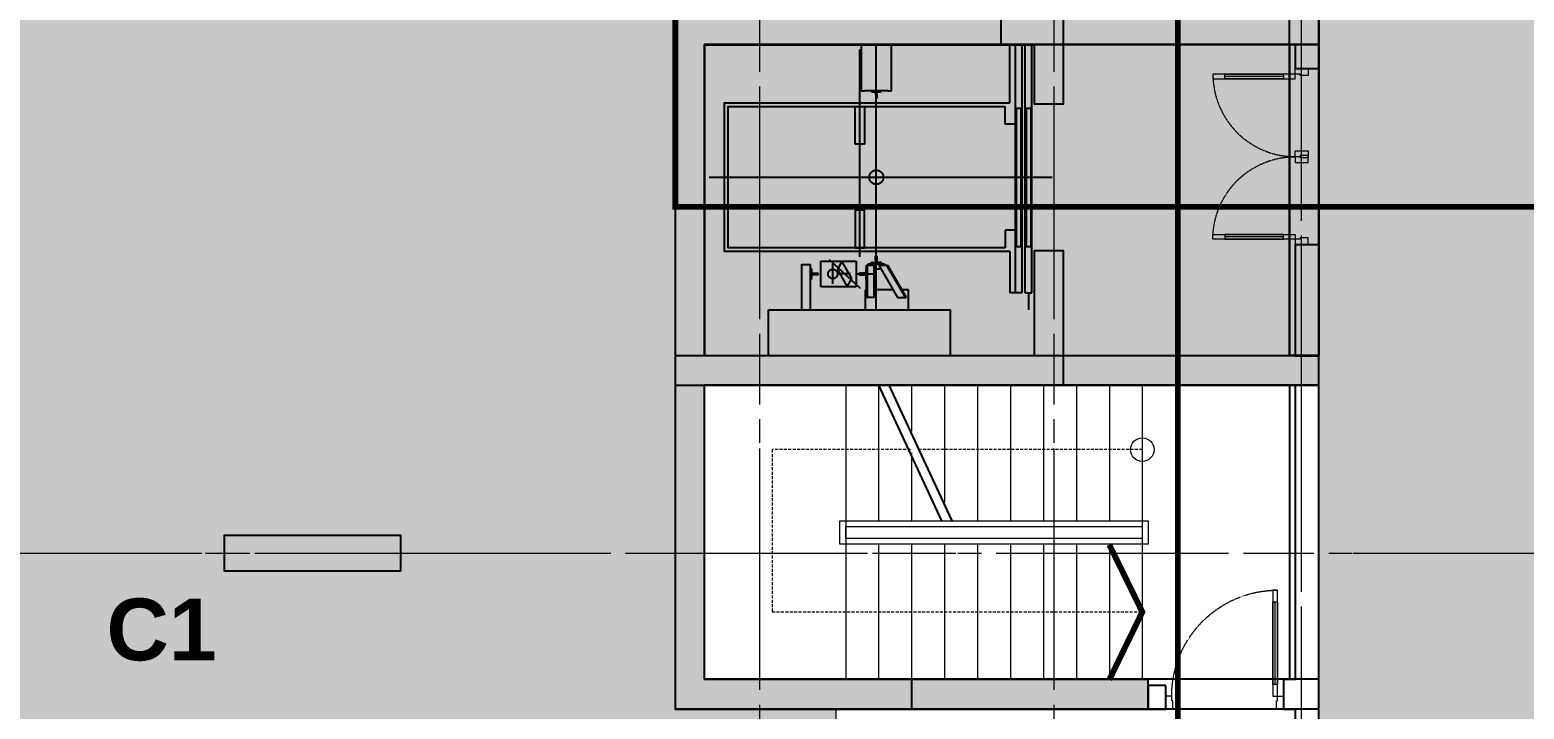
# Model space of a CAD drawing. Header units: millimetres. Extents: x -100356 to 314685, y 446 to 1273965.
# Drawn here: x 57989 to 70685, y 607181 to 612948 of the extents above; entities that cross this region are included whole.
import ezdxf
from ezdxf.xclip import XClip

# ---------------------------------------------------------------- set-up
doc = ezdxf.new("R2010")
doc.units = ezdxf.units.MM
doc.header["$XCLIPFRAME"] = 2
for name, pattern in [('20180221 BF$0$Core - tb$0$HIDDEN', [0.375, 0.25, -0.125]), ('CENTER', [2, 1.25, -0.25, 0.25, -0.25]), ('CENTER2', [28.574999999999996, 19.05, -3.174999999999999, 3.174999999999999, -3.174999999999999]), ('Core - tb$0$HIDDEN', [0.375, 0.25, -0.125]), ('gf$0$CENTER2', [28.574999999999996, 19.05, -3.174999999999999, 3.174999999999999, -3.174999999999999]), ('gf$0$Kume - Grid Line', [10.5, 5.999999999999999, -1.25, 2, -1.25]), ('HIDDEN', [0.375, 0.25, -0.125]), ('Kume - Grid Line', [10.5, 5.999999999999999, -1.25, 2, -1.25])]:
    doc.linetypes.add(name, pattern=pattern)
for name, color, linetype, lineweight in [('20180330-Ascent Plaza-TP-Ban ve so bo$0$KÍNH', 150, 'Continuous', 9), ('@ color hatch', 7, 'Continuous', 13), ('A-_ANOT----_D', 7, 'Continuous', 5), ('A.Axis', 251, 'CENTER2', 13), ('A.Concrete', 7, 'Continuous', 25), ('A1 - dp$0$TUONG 2', 2, 'Continuous', 25), ('Core - tb$0$1-thaythuong', 9, 'Continuous', 13), ('Core - tb$0$A.Concrete', 7, 'Continuous', 25), ('Core - tb$0$A.Thin', 8, 'Continuous', 13), ('Core - tb$0$A.Wall', 2, 'Continuous', 25), ('Core - tb$0$CUA', 5, 'Continuous', 9), ('Core - tb$0$Hatch-wall', 251, 'Continuous', 5), ('Core - tb$0$net bao', 254, 'Continuous', 13), ('Core - tb$0$TUONG 2', 2, 'Continuous', 25), ('gf$0$A.Axis', 251, 'gf$0$CENTER2', 13), ('Hatch-wall', 251, 'Continuous', 5), ('LC.HA', 250, 'Continuous', 9), ('LGI', 250, 'CENTER', 9), ('luoicot', 30, 'Continuous', 13), ('setback', 1, 'Continuous', 13), ('TEXT', 6, 'Continuous', 20), ('Text 35', 250, 'Continuous', 15), ('TXT', 1, 'Continuous', 25)]:
    doc.layers.add(name, color=color, linetype=linetype, lineweight=lineweight)
doc.layers.add('Core - tb$0$CT3 MBT 11-31$0$Nqh-ME-01', color=8, linetype='Continuous')
doc.layers.add('STR', color=7, linetype='Continuous')
doc.styles.add('ARIAL', font='Font - TrueType - Arial Bold.ttf')

# ---------------------------------------------------------------- blocks, each defined once
blk = doc.blocks.new('X-GRID')
at = {"layer": 'LGI', "ltscale": 1500}
for p, q in [((-36549.99921768496, -7272.626217615769), (-36549.99921768473, 49990.6718393456)), ((-34449.99921768473, 49486.83894699798), (-34449.99921768496, -7272.626217615776)), ((-31949.99999999988, 49486.83894699797), (-31950.00000000012, -7272.626217615774)), ((5008.778208642208, 24500.00148243189), (-57318.59826279094, 24500.00148243203))]:
    blk.add_line(p, q, dxfattribs=at)
blk = doc.blocks.new('A$C60262ED2')
at = {"layer": 'LC.HA'}
h = blk.add_hatch(color=256, dxfattribs=at)
h.dxf.hatch_style = 1
h.paths.add_polyline_path([(44108.77889494912, 31553.9092043686), (44108.77889494912, 32053.9092043686), (43858.77889494912, 32053.9092043686), (43858.77889494912, 31553.9092043686), (41658.77889494912, 31553.9092043686), (41658.77889494912, 40134.01338329143), (43858.77889494912, 40134.01338329143), (43858.77889494912, 39633.91810745205), (44108.77889494912, 39633.91810745205), (44108.77889494912, 40384.01338329143), (41408.77889494912, 40384.01338329143), (41408.77889494912, 31553.9092043686), (38638.77888527984, 31553.9092043686), (38638.77888527984, 25662.73441454821), (40648.50329695537, 25662.73441454821), (40648.50329695537, 25912.73441454821), (38888.77888527984, 25912.73441454821), (38888.77888527984, 28412.73441454821), (44108.77889494918, 28412.73441454821), (44108.77889494912, 28662.73441454821), (38888.77888527984, 28662.73441454821), (38888.77888527984, 31303.9092043686), (44108.77889494912, 31303.9092043686)])
h.paths.add_polyline_path([(44108.77889494912, 38633.91810745205), (43858.77889494912, 38633.91810745205), (43858.77889494912, 37433.91810745205), (44108.77889494912, 37433.91810745205)], flags=17)
h.paths.add_polyline_path([(44108.77889494912, 36443.9158816812), (43858.77889494912, 36443.9158816812), (43858.77889494912, 35243.9158816812), (44108.77889494912, 35243.9158816812)], flags=17)
h.paths.add_polyline_path([(44108.77889494912, 34253.91365591035), (43858.77889494912, 34253.91365591035), (43858.77889494912, 33053.91365591035), (44108.77889494912, 33053.91365591035)], flags=17)
h.paths.add_polyline_path([(39608.77889494912, 33603.90920436854), (39358.77855592844, 33603.90920436854), (39358.77855592844, 31553.9092043686), (39608.77889494912, 31553.9092043686)], flags=17)
h = blk.add_hatch(color=256, dxfattribs=at)
h.dxf.hatch_style = 1
h.paths.add_polyline_path([(36308.77855592838, 26834.01041213423), (36308.77855592838, 27134.01041213423), (34808.77855592838, 27134.01041213423), (34808.77855592838, 26834.01041213423)])
at = {"layer": 'STR', "ltscale": 1000, "elevation": 6.706806565628017e-05}
for points in [[(44108.77889494918, 25662.73441454821), (44108.77889494912, 31553.9092043686), (44108.77889494912, 40384.01338329143), (41408.77889494912, 40384.01338329143), (41408.77889494912, 31553.9092043686), (38638.77888527984, 31553.9092043686), (38638.77888527984, 25662.73441454821)], [(36308.77855592838, 26834.01041213423), (36308.77855592838, 27134.01041213423), (34808.77855592838, 27134.01041213423), (34808.77855592838, 26834.01041213423)]]:
    blk.add_lwpolyline(points, close=True, dxfattribs=at)
at = {"layer": 'STR', "ltscale": 1000}
for points, elevation in [([(44108.77889494918, 31303.9092043686), (38888.77888527984, 31303.9092043686), (38888.77888527984, 28662.73441454821), (44108.77889494918, 28662.73441454821)], 6.706806565628017e-05), ([(44108.77889494918, 25912.73441454821), (38888.77888527984, 25912.73441454821), (38888.77888527984, 28412.73441454821), (44108.77889494918, 28412.73441454821)], 6.706806565628017e-05), ([(40648.50329695537, 25909.19289677648), (40648.50329695537, 25662.73441454821)], 6.577203153575353e-05)]:
    blk.add_lwpolyline(points, dxfattribs=dict(at, elevation=elevation))
at = {"layer": 'STR', "elevation": 6.706806565628017e-05}
for points in [[(43858.77889494918, 31303.9092043686), (43858.77889494918, 28662.73441454821)], [(43858.77889494918, 28412.73441454821), (43858.77889494918, 25912.73441454821)]]:
    blk.add_lwpolyline(points, dxfattribs=at)
at = {"rotation": 180}
blk.add_blockref('X-GRID', (7408.778555928438, 51484.01189456624, 6.706806565628017e-05), dxfattribs=at)
at = {"layer": 'Text 35', "ltscale": 1000, "style": 'ARIAL'}
blk.add_text('C1', height=525, dxfattribs=at).set_placement((33808.16070422449, 26073.52944165957, 6.706806565628017e-05))
blk = doc.blocks.new('column')
at = {"layer": 'luoicot', "ltscale": 0.5}
blk.add_blockref('A$C60262ED2', (-47108.64113252342, -40383.94843114301, -6.68157683473537e-05), dxfattribs=at)
blk = doc.blocks.new('grid tower')
at = {"layer": 'A.Axis', "linetype": 'Kume - Grid Line', "lineweight": 9, "ltscale": 100}
for p, q in [((5849.799126981408, -18372.69118757342), (5849.799126981641, 38890.60686938796)), ((7949.799126981641, 38386.77397704031), (7949.799126981408, -18372.69118757342)), ((10449.79834466649, 38386.77397704031), (10449.79834466625, -18372.69118757342)), ((48341.18399926659, 13399.9365124742), (-14918.79991812457, 13399.93651247438))]:
    blk.add_line(p, q, dxfattribs=at)
blk = doc.blocks.new('*U199')
blk.add_line((-69.99999999998545, 100.0000000000102), (-69.99999999992974, 600.0000000000099))
for points in [[(-50, 7.247105567948416e-12), (-49.9999999999154, 700.0000000000072), (-89.99999999991542, 700.0000000000126), (-90, 1.304194785136412e-11)], [(-49.99999999998568, 100.0000000000073), (-89.99999999998545, 100.0000000000131), (-89.99999999992974, 600.0000000000128), (-49.99999999992972, 600.0000000000069)], [(-800.0000000000158, -109.9999999999006), (-740.0000000000158, -109.9999999999093), (-740.0000000000056, -39.9999999999093), (-750.0000000000056, -39.99999999990785), (-749.9999999999999, 9.215571821382671e-11), (-799.9999999999999, 9.943124549120556e-11)], [(-1.591615728102624e-11, -110), (-60.00000000001592, -109.9999999999913), (-60.00000000000568, -39.9999999999913), (-50.00000000000568, -39.99999999999276), (-50, 7.247105567948416e-12), (0, 0)]]:
    blk.add_lwpolyline(points, close=True)
at = {"linetype": 'Core - tb$0$HIDDEN'}
blk.add_arc((-50, 7.247105567948416e-12), 699.9999999999999, 89.99999999998705, 179.9999999999917, dxfattribs=at)
blk = doc.blocks.new('Core - tb$0$CT3 MBT 11-31$0$TM1500')
at = {"layer": 'Core - tb$0$CT3 MBT 11-31$0$Nqh-ME-01'}
for p, q in [((-1433, 450.0000000009313), (-1433, 2209.000000000931)), ((-1293, 1791), (-1293, 2250.189097669907)), ((-1293, 316.0000000009313), (-1293, 2250.189097669907)), ((-1293, 1782), (-1293, 1872)), ((-104, 1713), (-104, 538)), ((-104, 1713), (-65.99999999953434, 1713)), ((-65.99999999953434, 1713), (-66, 538)), ((-18.99999999953434, 1713), (-18.99999999953434, 538)), ((-18.99999999953434, 1713), (19, 1713)), ((19, 1713), (19, 538)), ((-104, 538), (-66, 538)), ((-18.99999999953434, 538), (19, 538)), ((-1426.999999999534, 182), (-1691, 423.0000000009313)), ((-1663, 219.0000000009313), (-1663, 390)), ((-1292.999999999534, 0.1890976689755917), (-1293, 470)), ((-1292.999999999534, 382), (-1293, 470)), ((-1857.999999999534, 304), (-1781, 304)), ((-1511, 304), (-1624.999999999534, 304)), ((-1455, 304), (-1306.999999999534, 304)), ((-1366.999999999534, 304), (-1445, 304)), ((0, 145.0000000009313), (0, 0))]:
    blk.add_line(p, q, dxfattribs=at)
for points in [[(-1423, 2250.189097669907), (-1423, 1860)], [(-1163, 1860), (-1162.999999999534, 2250.189097668976)], [(-158, 1756), (-157.9999999995343, 2250.189097669907)], [(-113, 2250.189097669907), (-113, 145)], [(-58, 2250.189097669907), (-57.99999999953434, 145)], [(-28, 145.0000000009313), (-28, 2250.189097668976)], [(27, 145.0000000009313), (27, 2250.189097669907)], [(-1423, 1860), (-1393, 1860)], [(-1193, 1860.000000000931), (-1393, 1860)], [(-1330, 1857), (-1255, 1857)], [(-1329.999999999534, 1851), (-1330, 1857)], [(-1329, 1850), (-1298, 1848)], [(-1298, 1824), (-1298, 1795)], [(-1298, 1795), (-1288, 1795)], [(-1297, 1826), (-1297, 1847)], [(-1289, 1826.000000000931), (-1289, 1847)], [(-1288, 1848), (-1256, 1850)], [(-1288, 1824), (-1288, 1795)], [(-1254.999999999534, 1851), (-1255, 1857)], [(-1193, 1860.000000000931), (-1163, 1860)], [(-157.9999999995343, 494), (-2583, 494), (-2583, 1756), (-158, 1756)], [(-198, 525.0000000009313), (-2553, 525), (-2552.999999999069, 1725), (-198, 1725)], [(-1473, 1725), (-1393, 1725)], [(-1472.999999999534, 1405), (-1473, 1725)], [(-1393, 1725), (-1393, 1405)], [(-198, 1575), (-198, 1725)], [(-113, 1575), (-198, 1575)], [(-1393, 1405), (-1472.999999999534, 1405)], [(-2714.06635276787, 1125.189097669907), (201.744921057485, 1125.189097669907)], [(-1393, 845.0000000009313), (-1472.999999999534, 845)], [(-1472.999999999534, 845), (-1473, 525)], [(-1393, 525), (-1393, 845.0000000009313)], [(-113, 675), (-198, 675)], [(-198, 675), (-198, 525.0000000009313)], [(-1473, 525), (-1393, 525)], [(-1926, 0), (-1925.999999999534, 384), (-1850.999999999534, 384)], [(-1850.999999999534, 0), (-1850.999999999534, 384)], [(-1763, 194), (-1763, 414)], [(-1763, 414), (-1463, 414)], [(-1586, 414), (-1624, 342.0000000009313)], [(-1501.999999999069, 267), (-1586, 414)], [(-1463, 414), (-1463, 194)], [(-1363, 390), (-1222.999999999534, 390)], [(-1363, 380), (-1363, 390)], [(-1337, 393), (-1337, 400)], [(-1337, 393), (-1248, 393)], [(-1336, 401), (-1298.999999999534, 404)], [(-1300.999999999534, 423), (-1301, 455)], [(-1301, 455), (-1285, 455)], [(-1300, 422), (-1298.999999999069, 422)], [(-1298, 405), (-1298, 421)], [(-1288, 405), (-1288, 421)], [(-1287, 422), (-1285.999999999534, 422)], [(-1249, 401.0000000009313), (-1287, 404)], [(-1284.999999999534, 423), (-1285, 455)], [(-1248, 393), (-1248, 400)], [(-1223, 380), (-1222.999999999534, 390)], [(-157.9999999995343, 494), (-157.9999999995343, 145)], [(-1848, 312.0000000009313), (-1848, 348)], [(-1845, 348), (-1848, 348)], [(-1848, 261), (-1848, 296)], [(-1845, 261), (-1848, 261)], [(-1845, 348), (-1845, 312)], [(-1845, 312), (-1794, 312)], [(-1845, 309), (-1794, 309.0000000009313)], [(-1845, 299), (-1794, 299)], [(-1793.999999999534, 296), (-1845, 296)], [(-1845, 296), (-1845, 261)], [(-1791, 302.0000000009313), (-1791, 306)], [(-1788, 306), (-1788, 302.0000000009313)], [(-1624, 342.0000000009313), (-1540, 194.0000000009313)], [(-1540, 194.0000000009313), (-1501.999999999069, 267)], [(-1438, 306), (-1438, 302)], [(-1435, 302), (-1435, 306.0000000009313)], [(-1381, 312), (-1432, 312)], [(-1381, 309.0000000009313), (-1432, 309)], [(-1381, 299), (-1432, 299.0000000009313)], [(-1432, 296), (-1381, 296)], [(-1381, 348), (-1381, 312)], [(-1381, 348), (-1378, 348)], [(-1381, 296), (-1381, 261)], [(-1381, 261), (-1377.999999999534, 261)], [(-1377.999999999534, 312), (-1378, 348)], [(-1377.999999999534, 261), (-1378, 296.0000000009313)], [(-1374.999999999534, 103), (-1375, 380.0000000009313)], [(-1375, 380.0000000009313), (-1311.999999999534, 380)], [(-1369, 103.0000000009313), (-1369.000000000466, 380.0000000009313)], [(-1312, 103), (-1311.999999999534, 380)], [(-1311.999999999534, 347), (-1252.999999999534, 347)], [(-1271.999999999534, 380), (-1199, 380)], [(-1271.999999999534, 380), (-1112, 103)], [(-1206, 380), (-1046, 103)], [(-1199, 380), (-1038.999999999534, 103)], [(-1463, 194), (-1763, 194)], [(-1385, 0), (-1384.999999999534, 168)], [(-1384.999999999534, 168), (-1375, 168)], [(-1150, 168.0000000009313), (-1312, 168.0000000009313)], [(-1020, 168), (-1077, 168)], [(-1020, 0), (-1020, 168)], [(-57.99999999953434, 145), (-157.9999999995343, 145)], [(-28, 145.0000000009313), (27, 145.0000000009313)], [(-1312, 103), (-1374.999999999534, 103)], [(-1112, 103), (-1038.999999999534, 103)]]:
    blk.add_lwpolyline(points, dxfattribs=at)
for points in [[(-1329.999999999534, 1851, 0.39632451), (-1329, 1850)], [(-1297, 1847, 0.39632451), (-1298, 1848)], [(-1297, 1825, 0.26794919), (-1298, 1824)], [(-1297, 1825, 0.26794919), (-1297, 1826)], [(-1288, 1848, 0.39632451), (-1289, 1847)], [(-1289, 1826.000000000931, 0.26794919), (-1288, 1825)], [(-1288, 1824, 0.26794919), (-1288, 1825)], [(-1256, 1850, 0.39632451), (-1254.999999999534, 1851)], [(-1336, 401, 0.39087647), (-1337, 400)], [(-1300.999999999534, 423, 0.41421356), (-1300, 422)], [(-1298, 421, 0.41421356), (-1298.999999999069, 422)], [(-1298.999999999534, 404, 0.39087647), (-1298, 405)], [(-1287, 422, 0.41421356), (-1288, 421)], [(-1288, 405, 0.39087647), (-1287, 404)], [(-1285.999999999534, 422, 0.41421356), (-1284.999999999534, 423)], [(-1248, 400, 0.39087647), (-1249, 401.0000000009313)], [(-1848, 312.0000000009313, 0.41421356), (-1845, 309)], [(-1845, 299, 0.41421356), (-1848, 296)], [(-1788, 306, 0.41421356), (-1794, 312)], [(-1791, 306, 0.41421356), (-1794, 309.0000000009313)], [(-1794, 299, 0.41421356), (-1791, 302.0000000009313)], [(-1793.999999999534, 296, 0.41421356), (-1788, 302.0000000009313)], [(-1438, 306, -0.41421356), (-1432, 312)], [(-1432, 296, -0.41421356), (-1438, 302)], [(-1435, 306.0000000009313, -0.41421356), (-1432, 309)], [(-1432, 299.0000000009313, -0.41421356), (-1435, 302)], [(-1377.999999999534, 312, -0.41421356), (-1381, 309.0000000009313)], [(-1381, 299, -0.41421356), (-1378, 296.0000000009313)]]:
    blk.add_lwpolyline(points, format="xyb", dxfattribs=at)
blk.add_lwpolyline([(-2207.871594800323, 0), (-664.3990588189918, 0), (-664.3990588189918, -390.990038533404), (-2207.871594800323, -390.990038533404)], close=True, dxfattribs=at)
for centre, radius in [((-1292.83507730579, 1125.189097668976), 59.99999999999999), ((-1662.835077306256, 304.1890976699069), 39.99999999999999)]:
    blk.add_circle(centre, radius, dxfattribs=at)
blk = doc.blocks.new('new core')
at = {"layer": 'Core - tb$0$Hatch-wall', "ltscale": 0.5}
h = blk.add_hatch(color=256, dxfattribs=at)
h.dxf.hatch_style = 1
h.paths.add_polyline_path([(-2700, 0), (-2450, 0), (0, 0), (0, -750), (-250, -750), (-250, -250), (-2450, -250), (-2450, -2260.002225770848), (-2450.000131343957, -2260.002225770848), (-2450.000131343957, -2440.002225770848), (-2450, -8830.00890308345), (-250, -8830.00890308345), (-250, -8330.00890308345), (0, -8330.00890308345), (0, -9080.00890308345), (-2700, -9080.00890308345)])
h = blk.add_hatch(color=256, dxfattribs=at)
h.dxf.hatch_style = 1
h.paths.add_polyline_path([(-5220.000009669282, -11721.18369290384), (-5470.000009669282, -11721.18369290384), (-5470.000009669282, -14471.18369290384), (-5220.000009669282, -14471.18369290384)])
h = blk.add_hatch(color=256, dxfattribs=at)
h.dxf.hatch_style = 1
h.paths.add_polyline_path([(-5470.000009669282, -11721.18369290384), (-5470.000009669282, -11971.18369290384), (5.820766091346741e-11, -11971.18369290384), (5.820766091346741e-11, -11721.18369290384)])
at = {"layer": 'Hatch-wall', "ltscale": 0.5}
h = blk.add_hatch(color=256, dxfattribs=at)
h.dxf.hatch_style = 1
h.paths.add_polyline_path([(-5470.000009669282, -11971.18369290384), (-2170.000009669282, -11971.18369290384), (-2170.000009669282, -10830.00890308345), (-2420.000009669282, -10830.00890308345), (-2420.000009669282, -11721.18369290384), (-5220.000009669282, -11721.18369290384), (-5220.000009669282, -9080.00890308345), (-2420.000009669282, -9080.00890308345), (-2420.000009669282, -9580.00890308345), (-2170.000009669282, -9580.00890308345), (-2170.000009669282, -8830.00890308345), (-5470.000009669282, -8830.00890308345)])
at = {"layer": 'A1 - dp$0$TUONG 2', "ltscale": 0.5}
for points in [[(-200.0000000001164, -9280.00890308345), (0, -9280.00890308345), (0, -9080.00890308345), (-200.0000000001164, -9080.00890308345)], [(-2.328306436538696e-10, -11721.18369290384), (-1.746229827404022e-10, -11330.00890308345), (-2.91038304567337e-10, -10780.00890308345), (-200.0000000000582, -10780.00890308345), (-200.0000000001746, -11230.00890308345), (-200.0000000001746, -11230.00890308345), (-200.0000000001746, -11721.18369290384)]]:
    blk.add_lwpolyline(points, close=True, dxfattribs=at)
at = {"layer": 'Core - tb$0$A.Concrete'}
blk.add_line((-5220.000009669282, -14463.47195937904), (-5220.000009669282, -11971.18369290384), dxfattribs=at)
at = {"layer": 'Core - tb$0$A.Concrete', "ltscale": 0.5}
blk.add_lwpolyline([(-2700, 0), (-2400, 0), (0, 0), (0, -750), (-250, -750), (-250, -250), (-2450, -250), (-2450, -8830.00890308345), (-250, -8830.00890308345), (-250, -8330.00890308345), (0, -8330.00890308345), (0, -9080.00890308345), (-2700, -9080.00890308345), (-2700, 0)], dxfattribs=at)
blk.add_lwpolyline([(-5470.000009669282, -11971.18369290384), (-2170.000009669282, -11971.18369290384), (-2170.000009669282, -10830.00890308345), (-2420.000009669282, -10830.00890308345), (-2420.000009669282, -11721.18369290384), (-5220.000009669282, -11721.18369290384), (-5220.000009669282, -9080.00890308345), (-2420.000009669282, -9080.00890308345), (-2420.000009669282, -9580.00890308345), (-2170.000009669282, -9580.00890308345), (-2170.000009669282, -8830.00890308345), (-5470.000009669282, -8830.00890308345)], close=True, dxfattribs=at)
at = {"layer": 'Core - tb$0$A.Concrete'}
for points in [[(5.820766091346741e-11, -11971.18369290384), (5.820766091346741e-11, -11721.18369290384), (-5470.000009669282, -11721.18369290384), (-5470.000009669282, -14721.18369290384), (5.820766091346741e-11, -14721.18369290384), (5.820766091346741e-11, -14471.18369290384), (-5220.000009669282, -14471.18369290384)], [(-5220.000009669282, -11971.18369290384), (5.820766091346741e-11, -11971.18369290384)]]:
    blk.add_lwpolyline(points, dxfattribs=at)
at = {"layer": 'Core - tb$0$A.Thin', "linetype": 'Core - tb$0$HIDDEN', "ltscale": 100, "elevation": 2.522973988204516e-07}
blk.add_lwpolyline([(-2.328306436538696e-10, -11655.00889429857), (1299.999990341312, -11196.67636106448)], dxfattribs=at)
at = {"layer": 'Core - tb$0$A.Wall', "ltscale": 0.5}
blk.add_lwpolyline([(5.820766091346741e-11, -11921.18369290384), (5.820766091346741e-11, -12042.46169490146), (-199.9999999999418, -12042.46169490146), (-199.9999999999418, -11971.18369290384)], dxfattribs=at)
at = {"layer": 'Core - tb$0$CT3 MBT 11-31$0$Nqh-ME-01', "extrusion": (0, 0, -1), "xscale": -1, "zscale": -1}
blk.add_blockref('Core - tb$0$CT3 MBT 11-31$0$TM1500', (2467.000009668351, -11330.19365437044), dxfattribs=at)
at = {"layer": 'Core - tb$0$CUA', "rotation": 90}
blk.add_blockref('*U199', (-200.0000000000582, -9280.00890308345), dxfattribs=at)
at = {"layer": 'Core - tb$0$CUA', "xscale": -1, "rotation": 90}
blk.add_blockref('*U199', (-200.0000000000582, -10780.00890308345), dxfattribs=at)
blk = doc.blocks.new('*U369')
blk.add_line((70.00000000001444, 99.9999999999899), (70.00000000013722, 799.9999999999898))
for points in [[(50, -7.237242930944284e-12), (50.00000000015177, 899.9999999999928), (90.00000000015177, 899.9999999999867), (90, -1.302987944664276e-11)], [(50.00000000001467, 99.99999999999281), (90.00000000001444, 99.999999999987), (90.00000000013722, 799.9999999999869), (50.00000000013722, 799.9999999999926)], [(-1.591615728102624e-11, -110), (59.99999999998408, -110.0000000000087), (59.99999999999409, -40.00000000000868), (49.99999999999409, -40.00000000000724), (50, -7.237242930944284e-12), (0, 0)], [(999.9999999999841, -110.0000000001661), (939.9999999999841, -110.0000000001574), (939.9999999999941, -40.00000000015734), (949.9999999999941, -40.00000000015878), (950, -1.587872996520266e-10), (1000, -1.659961208735405e-10)]]:
    blk.add_lwpolyline(points, close=True)
at = {"linetype": 'Core - tb$0$HIDDEN'}
blk.add_arc((50, -7.237242930944284e-12), 900.0000000000001, 359.9999999999917, 89.99999999999349, dxfattribs=at)
blk = doc.blocks.new('Core f1-f4')
at = {"layer": 'Core - tb$0$Hatch-wall', "ltscale": 0.5}
h = blk.add_hatch(color=256, dxfattribs=at)
h.dxf.hatch_style = 1
h.paths.add_polyline_path([(-5220.000009669282, -11721.18369290384), (-5470.000009669282, -11721.18369290384), (-5470.000009669282, -14471.18369290384), (-5220.000009669282, -14471.18369290384)])
h = blk.add_hatch(color=256, dxfattribs=at)
h.dxf.hatch_style = 1
h.paths.add_polyline_path([(-5470.000009669282, -11721.18369290384), (-5470.000009669282, -11971.18369290384), (5.820766091346741e-11, -11971.18369290384), (5.820766091346741e-11, -11721.18369290384)])
h = blk.add_hatch(color=256, dxfattribs=at)
h.dxf.hatch_style = 1
h.paths.add_polyline_path([(-5470.000009669282, -14471.18369290384), (-5470.000009669282, -14721.18369290384), (-1450.153188483149, -14721.18369290384), (-1450.153188483149, -14471.18369290384)])
at = {"layer": 'A1 - dp$0$TUONG 2', "ltscale": 0.5, "elevation": -4.289890253195584e-10}
blk.add_lwpolyline([(-90.00000000034925, -14921.18369290742), (-90.00000000034925, -14921.18369290742), (-1.756992423906922e-05, -14921.18369290745), (-1.756992423906922e-05, -11971.18369290384), (-200.0000000001746, -11971.18369290384), (-200.0000000001746, -14471.18369290384), (-300.0000000001746, -14471.18369290369), (-300.0000000002328, -14721.18370257679), (-200.0000000002328, -14721.18370257679), (-200.0000000002328, -14921.18369290745)], close=True, dxfattribs=at)
at = {"layer": 'A1 - dp$0$TUONG 2', "ltscale": 0.5}
blk.add_lwpolyline([(-1300.000000000233, -14521.1836929041), (-1450.153188483149, -14521.1836929041), (-1450.153188483149, -14521.18369290407), (-1450.153188483149, -14721.18369290384), (-1450.153188483149, -14721.18369290384), (-1450.153188483149, -14721.18369290384), (-1300.000000000233, -14721.18369290404)], close=True, dxfattribs=at)
at = {"layer": 'Core - tb$0$1-thaythuong'}
for p, q in [((-4020.000009669282, -11971.66616721184), (-4020.000009669282, -14471.66616721184)), ((-3740.000009669282, -11971.66616721184), (-3740.000009669282, -13121.42480778013)), ((-3460.000009669398, -11971.66616721184), (-3460.000009669282, -12360.47307780024)), ((-3180.000009669282, -11971.66616721184), (-3180.000009669282, -12962.52169089753)), ((-2900.000009669282, -11971.66616721184), (-2900.000009669282, -13121.42480778013)), ((-2620.000009669282, -11971.66616721184), (-2620.000009669282, -13121.42480778013)), ((-2340.000009669282, -11971.66616721184), (-2340.000009669282, -13121.42480778013)), ((-2060.000009669282, -11971.66616721184), (-2060.000009669282, -13121.42480778013)), ((-1780.000009669282, -11971.66616721184), (-1780.000009669282, -13125.52203397424)), ((-1500.000009669282, -11971.66616721184), (-1500.000009669282, -13175.52203397424)), ((-3460.000009669282, -12544.99278230604), (-3460.000009669282, -13121.42480778013)), ((-1500.000009669282, -13175.52203397424), (-1500.000009669282, -14471.66616721184)), ((-3740.000009669282, -13321.42480778013), (-3740.000009669282, -14471.66616721184)), ((-3460.000009669282, -13321.42480778013), (-3460.000009669282, -14471.66616721184)), ((-3180.000009669282, -13321.42480778013), (-3180.000009669282, -14471.66616721184)), ((-2900.000009669282, -13321.42480778013), (-2900.000009669282, -14471.66616721184)), ((-2620.000009669282, -13321.42480778013), (-2620.000009669282, -14471.66616721184)), ((-2340.000009669282, -13321.42480778013), (-2340.000009669282, -14471.66616721184)), ((-2060.000009669282, -13321.42480778013), (-2060.000009669282, -14471.66616721184)), ((-1780.000009669282, -13321.42480778013), (-1780.000009669282, -14471.66616721184))]:
    blk.add_line(p, q, dxfattribs=at)
for points in [[(-1450.309570971061, -13121.42505233531), (-1449.996805995237, -13321.42480778036), (-4070.000009669282, -13321.42480778013), (-4070.312774645165, -13121.42505233514)], [(-1500.231318588369, -13171.50318244053), (-1500.074936100398, -13271.50306016306), (-4020.078262051975, -13271.34667767491), (-4020.234644539945, -13171.34679995239)]]:
    blk.add_lwpolyline(points, close=True, dxfattribs=at)
at = {"layer": 'Core - tb$0$A.Concrete'}
blk.add_line((-5220.000009669282, -14463.47195937904), (-5220.000009669282, -11971.18369290384), dxfattribs=at)
for points in [[(5.820766091346741e-11, -11971.18369290384), (5.820766091346741e-11, -11721.18369290384), (-5470.000009669282, -11721.18369290384), (-5470.000009669282, -14721.18369290384), (-1450.153188483149, -14721.18369290384), (-1450.153188483149, -14471.18369290384), (-5220.000009669282, -14471.18369290384)], [(-5220.000009669282, -11971.18369290384), (5.820766091346741e-11, -11971.18369290384)]]:
    blk.add_lwpolyline(points, dxfattribs=at)
at = {"layer": 'Core - tb$0$A.Thin', "linetype": 'Core - tb$0$HIDDEN', "ltscale": 100}
for points in [[(-3470.106554510246, -12517.94416920946), (-4644.880112855055, -12517.94416920946), (-4644.880112855055, -13896.42480778013), (-1500.000009669282, -13896.42480778013)], [(-1500.000009669282, -12517.94416920946), (-3384.290366020228, -12517.94416920946)]]:
    blk.add_lwpolyline(points, dxfattribs=at)
at = {"layer": 'Core - tb$0$A.Thin', "ltscale": 0.5, "const_width": 50}
blk.add_lwpolyline([(-1780.000009669282, -13325.52203397424), (-1500.000009669282, -13896.42480778013), (-1780.000009669282, -14471.66616721184)], dxfattribs=at)
at = {"layer": 'Core - tb$0$net bao', "ltscale": 0.5}
blk.add_circle((-1500.000009669282, -12517.94416920946), 100, dxfattribs=at)
at = {"layer": 'Core - tb$0$TUONG 2', "ltscale": 0.5}
for p, q in [((-3740.000009669282, -11971.66616721184), (-3205.159478530812, -13121.42480778013)), ((-3654.183821179264, -11971.66616721184), (-3119.343290040793, -13121.42480778013))]:
    blk.add_line(p, q, dxfattribs=at)
at = {"layer": 'Core - tb$0$CUA', "xscale": -1}
blk.add_blockref('*U369', (-300.0000000002328, -14611.18370257679), dxfattribs=at)
at = {"layer": 'setback'}
ref = blk.add_blockref('new core', (0, 0), dxfattribs=at)
XClip(ref).set_block_clipping_path([(-5470.00000966934, -11971.18369290381), (0, -11971.18369290381), (0, 568.8059415846947), (-26542.664700966852, 1294.7131433426985), (-26542.664700966852, -7697.462902203202), (-5475.4640937626245, -7697.462902203202)])
blk = doc.blocks.new('SECTION SYMBOL 2')
at = {"layer": 'TXT', "linetype": '20180221 BF$0$Core - tb$0$HIDDEN', "ltscale": 300, "const_width": 50}
blk.add_lwpolyline([(-1200.003936006746, -31831.96423141245), (-1200.003936006746, 11797.73497754434)], dxfattribs=at)
at = {"layer": 'TXT', "linetype": '20180221 BF$0$Core - tb$0$HIDDEN', "ltscale": 300, "const_width": 50, "elevation": -6.835362139881934e-05}
blk.add_lwpolyline([(76548.48422347303, -10458.68539390172), (-5470.140178640315, -10458.68539390172), (-5470.140178640315, -5227.792374822719), (-37733.1129112466, -5227.792393400334)], dxfattribs=at)
blk = doc.blocks.new('gf$0$grid tower-gf')
at = {"layer": 'gf$0$A.Axis', "linetype": 'gf$0$Kume - Grid Line', "lineweight": 9, "ltscale": 100}
blk.add_line((48341.18399926659, 13399.9365124742), (-14918.79991812457, 13399.93651247438), dxfattribs=at)

msp = doc.modelspace()

# ---------------------------------------------------------------- hatches: boundary and pattern name
at = {"layer": '@ color hatch'}
h = msp.add_hatch(color=31, dxfattribs=at)
edge = h.paths.add_edge_path()
edge.add_line((42290.88621328968, 633001.907779489), (42290.89626850583, 632800.403222901))
edge.add_line((42290.89626850583, 632800.403222901), (38141.05388964584, 632804.9332219281))
edge.add_line((38141.05388964584, 632804.9332219281), (38141.05387459689, 630304.9805965057))
edge.add_line((38141.05387459689, 630304.9805965057), (39541.05388964578, 630304.980589282))
edge.add_line((39541.05388964578, 630304.9805892821), (39541.05388964578, 625904.8579966691))
edge.add_line((39541.05388964578, 625904.857996669), (38141.05067841772, 625905.3022372304))
edge.add_line((38141.05067841772, 625905.3022372304), (38141.05706501321, 621702.7685733796))
edge.add_line((38141.05706501321, 621702.7685733796), (32440.7174275121, 621701.9330072587))
edge.add_line((32440.7174275121, 621701.9330072587), (32441.05502198764, 612501.9673089563))
edge.add_line((32441.05502198764, 612501.9673089563), (42140.72133717313, 612501.9673089636))
edge.add_line((42140.72133717313, 612501.9673089636), (42145.74103645619, 621902.022562211))
edge.add_line((42145.74103645619, 621902.0225622111), (46565.7460508517, 621902.0226190048))
edge.add_line((46565.7460508517, 621902.0226190047), (46565.88247926061, 614202.0520664095))
edge.add_line((46565.88247926061, 614202.0520664095), (42398.07857147493, 614202.0521044338))
edge.add_line((42398.07857147493, 614202.0521044338), (42398.07446563034, 612501.9585937202))
edge.add_line((42398.07446563034, 612501.9585937202), (43815.88247926038, 612501.9551696149))
edge.add_line((43815.88247926038, 612501.9551696149), (43815.88247926038, 608655.0786345177))
edge.add_line((43815.88247926038, 608655.0786345177), (43815.88247926038, 607251.9743066258))
edge.add_line((43815.88247926038, 607251.9743066259), (43815.88247926038, 602001.9934436369))
edge.add_line((43815.88247926038, 602001.9934436368), (41335.46807794237, 602002.0866619493))
edge.add_line((41335.46807794237, 602002.0866619494), (41339.87811137776, 590801.9983739201))
edge.add_line((41339.87811137776, 590801.9983739201), (81540.32361269678, 590804.8725945767))
edge.add_line((81540.32361269677, 590804.8725945766), (81540.4587051182, 596954.9345214635))
edge.add_line((81540.4587051182, 596954.9345214635), (81540.95082716095, 596955.0074717753))
edge.add_line((81540.95082716095, 596955.0074717753), (81540.9097446078, 605606.2612832524))
edge.add_line((81540.9097446078, 605606.2612832524), (136487.6417811537, 612188.0749170718))
edge.add_line((136487.6417811537, 612188.0749170717), (134542.2522998185, 628433.5803568949))
edge.add_line((134542.2522998185, 628433.5803568949), (131695.3520649422, 627410.7592974561))
edge.add_line((131695.3520649422, 627410.7592974561), (132214.610162929, 623057.0087802709))
edge.add_line((132214.610162929, 623057.0087802708), (126157.907791224, 622331.504555205))
edge.add_line((126157.9077912239, 622331.504555205), (125805.3526970749, 625294.6277520886))
edge.add_line((125805.3526970749, 625294.6277520886), (118785.2505894278, 622772.478156838))
edge.add_line((118785.2505894278, 622772.478156838), (118790.5155857705, 622729.0833229843))
edge.add_line((118790.5155857705, 622729.0833229844), (105873.9306569203, 621172.8445129478))
edge.add_line((105873.9306569203, 621172.8445129477), (105254.3056330929, 626336.6585942938))
edge.add_line((105254.3056330929, 626336.6585942939), (101939.3507578438, 625470.5283395597))
edge.add_line((101939.3507578438, 625470.5283395596), (102648.9627270495, 622756.7156000326))
edge.add_line((102648.9627270495, 622756.7156000326), (90071.82136088306, 619468.0205616527))
edge.add_line((90071.82136088306, 619468.0205616527), (89361.58719169574, 622184.2146576225))
edge.add_line((89361.58719169574, 622184.2146576225), (87992.11876649752, 621826.4004246676))
edge.add_arc((86677.59327016228, 626857.5059412995), 5199.999999999945, 187.9645856006331, 284.64287089675076, ccw=False)
edge.add_line((81527.75297887779, 626136.9887837925), (81224.4287856724, 628304.9748410505))
edge.add_line((81224.4287856724, 628304.9748410505), (79894.90492910413, 628304.9748410505))
edge.add_line((79894.90492910413, 628304.9748410505), (79894.90492910413, 633005.0166571476))
edge.add_line((79894.90492910413, 633005.0166571476), (42290.88621328968, 633001.907779489))
h.paths.add_polyline_path([(62190.74487504514, 621901.8623247725), (68940.74487504507, 621901.9272850606), (68940.74487504647, 605683.7679942824), (64840.7060422931, 605683.7679942823), (64840.7060422931, 607183.767994286), (63470.88109834003, 607180.7435934679), (63470.74486537574, 613071.9183832882), (63540.74360264499, 613071.9183832882), (63540.87940785329, 619301.9575922533), (62190.75747299485, 619302.0639591608)], flags=16)
at = {"layer": 'Hatch-wall', "ltscale": 0.5}
h = msp.add_hatch(color=256, dxfattribs=at)
h.dxf.hatch_style = 1
h.paths.add_polyline_path([(68690.74487504501, 621901.9272863717), (68940.74487504507, 621901.9272863717), (68940.74487504507, 610183.767994286), (68690.74487504501, 610183.767994286)])

# ---------------------------------------------------------------- linework, layer by layer
at = {"layer": '@ color hatch', "color": 250, "linetype": 'HIDDEN', "ltscale": 10, "elevation": 6.83895810388007e-05}
msp.add_lwpolyline([(62190.88110800937, 621901.8623260836), (68940.8811080093, 621901.9272863717), (68940.74487504647, 605683.7679942824), (64840.7060422931, 605683.7679942823), (64840.7060422931, 607183.767994286), (63470.74486537574, 607183.767994286), (63470.74486537574, 613074.9427841065), (63545.27173042751, 613074.9427662973), (63540.88134020042, 619301.9273297947), (62190.75747299485, 619302.0639591608)], close=True, dxfattribs=at)
at = {"layer": 'A1 - dp$0$TUONG 2', "ltscale": 0.5, "elevation": 6.83895810388007e-05}
msp.add_lwpolyline([(68690.74487504501, 621901.9272863717), (68940.74487504507, 621901.9272863717), (68940.74487504507, 610183.767994286), (68690.74487504501, 610183.767994286)], close=True, dxfattribs=at)

# ---------------------------------------------------------------- block references
at = {"layer": '20180330-Ascent Plaza-TP-Ban ve so bo$0$KÍNH', "rotation": 180}
msp.add_blockref('gf$0$grid tower-gf', (74640.6822360503, 621904.886713639, 6.56603587163886e-05), dxfattribs=at)
at = {"layer": 'A-_ANOT----_D', "rotation": 180}
msp.add_blockref('grid tower', (74640.7499635319, 621904.95168719, 6.83895810388007e-05), dxfattribs=at)
at = {"layer": 'A.Concrete'}
for p in [(71940.74880138306, 621904.9455439823, 6.889417565665839e-05), (71940.75032117548, 621905.0166535266, 6.83895810388007e-05)]:
    msp.add_blockref('column', p, dxfattribs=at)
at = {"layer": 'A1 - dp$0$TUONG 2'}
msp.add_blockref('Core f1-f4', (68940.8811080093, 621901.9272863717, 6.734584422720054e-05), dxfattribs=at)
at = {"layer": 'TEXT'}
msp.add_blockref('SECTION SYMBOL 2', (68942.82480874732, 621905.0166771644, 6.83895810388007e-05), dxfattribs=at)

doc.saveas('drawing.dxf')
